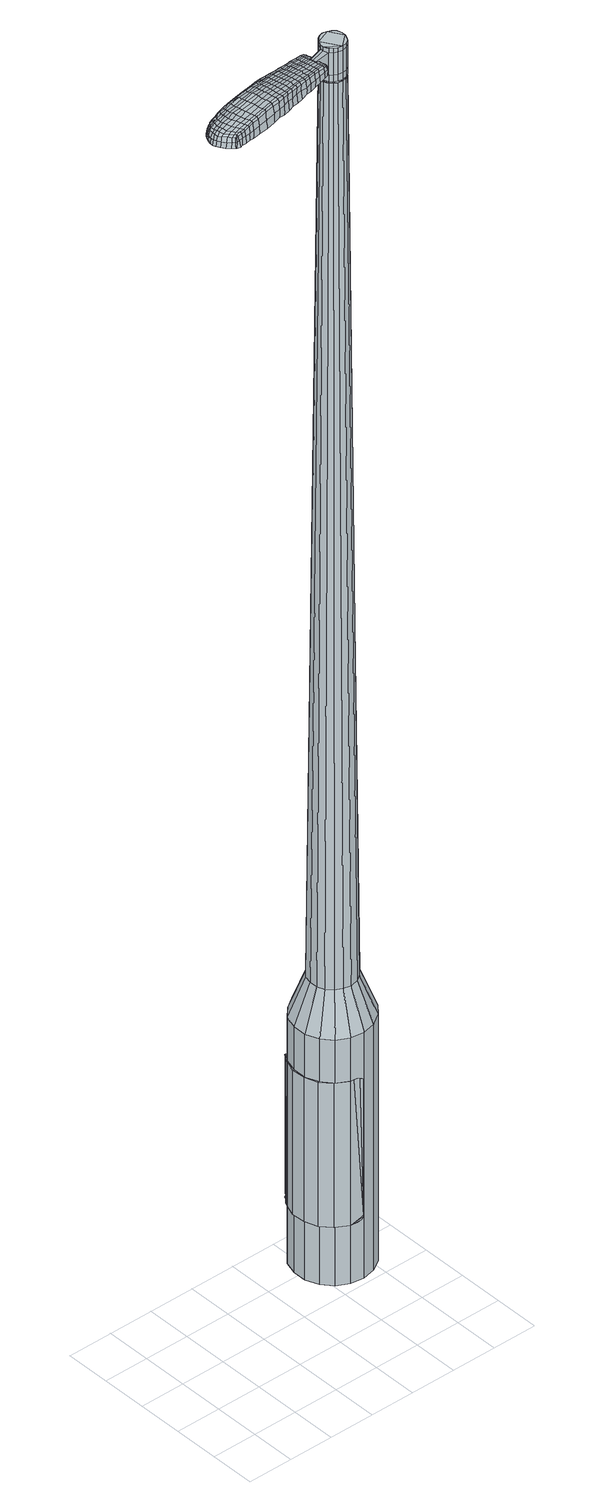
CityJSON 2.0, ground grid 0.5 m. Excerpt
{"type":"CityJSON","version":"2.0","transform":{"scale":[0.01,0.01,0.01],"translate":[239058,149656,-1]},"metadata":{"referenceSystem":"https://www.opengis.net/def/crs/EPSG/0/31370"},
"CityObjects":{
"object1":{"type":"GenericCityObject","attributes":{"cluster":979,"mean_distance_to_centroid":0.27,"new_centroid_x":239060.3,"new_centroid_y":149657.51,"mean_distance_to_camera":20.29,"H1":17.72,"H2":17.55,"Z_final":110.4,"cluster2":90,"proj_x":239059.41,"proj_y":149653.2,"id_line":91483,"bearing_l":101.61,"distance":4.4,"orientation":"left","G_obj":191.61},"geometry":[{"type":"MultiSurface","lod":"2","boundaries":[[[0,1,2,3]],[[1,4,5,2]],[[4,6,7,5]],[[6,8,9,7]],[[8,10,11,9]],[[10,12,13,11]],[[12,14,15,13]],[[14,16,17,15]],[[16,18,19,17]],[[18,20,21,19]],[[20,22,23,21]],[[22,24,25,23]],[[24,26,27,25]],[[26,28,29,27]],[[28,30,31,29]],[[30,32,33,31]],[[32,34,35,33]],[[34,0,3,35]],[[36,37,38,39]],[[38,40,41,42]],[[41,43,42]],[[42,44,45,46]],[[45,47,46]],[[46,48,49,50]],[[49,51,50]],[[42,46,50,38]],[[50,52,39,38]],[[53,36,39]],[[2,5,7,35]],[[7,9,11,15]],[[11,13,15]],[[15,17,19,23]],[[19,21,23]],[[23,25,27,31]],[[27,29,31]],[[15,23,31,7]],[[31,33,35,7]],[[3,2,35]],[[1,0,54,55]],[[0,34,56,54]],[[34,32,57,56]],[[32,30,58,57]],[[30,28,59,58]],[[28,26,60,59]],[[26,24,61,60]],[[24,22,62,61]],[[22,20,63,62]],[[20,18,64,63]],[[18,16,65,64]],[[16,14,66,65]],[[14,12,67,66]],[[12,10,68,67]],[[10,8,69,68]],[[8,6,70,69]],[[6,4,71,70]],[[4,1,55,71]],[[55,54,72,73]],[[54,56,74,72]],[[56,57,75,74]],[[57,58,76,75]],[[58,59,77,76]],[[59,60,78,77]],[[60,61,79,78]],[[61,62,80,79]],[[62,63,81,80]],[[63,64,82,81]],[[64,65,83,82]],[[65,66,84,83]],[[66,67,85,84]],[[67,68,86,85]],[[68,69,87,86]],[[69,70,88,87]],[[70,71,89,88]],[[71,55,73,89]],[[90,91,92,93]],[[94,95,91,90]],[[96,97,95,94]],[[98,99,97,96]],[[100,101,99,98]],[[102,103,101,100]],[[104,105,103,102]],[[80,106,105,104]],[[107,108,106,80]],[[109,110,108,107]],[[111,112,110,109]],[[84,113,112,111]],[[85,114,113,84]],[[115,116,114,85]],[[117,118,116,115]],[[119,120,118,117]],[[89,121,120,119]],[[93,92,121,89]],[[122,123,124,125]],[[126,122,125,127]],[[128,126,127,129]],[[130,128,129,131]],[[132,130,131,133]],[[134,132,133,135]],[[136,134,135,137]],[[138,136,137,139]],[[140,138,139,141]],[[142,140,141,143]],[[144,142,143,145]],[[146,144,145,147]],[[148,146,147,149]],[[150,148,149,151]],[[152,150,151,153]],[[154,152,153,155]],[[73,72,90,93]],[[72,74,94,90]],[[74,75,96,94]],[[75,76,98,96]],[[76,77,100,98]],[[77,78,102,100]],[[78,79,104,102]],[[79,80,104]],[[81,107,80]],[[81,82,109,107]],[[82,83,111,109]],[[83,84,111]],[[86,115,85]],[[86,87,117,115]],[[87,88,119,117]],[[88,89,119]],[[73,93,89]],[[156,157,92,91]],[[157,121,92]],[[158,120,121]],[[158,159,118,120]],[[159,160,116,118]],[[160,114,116]],[[161,112,113]],[[161,162,110,112]],[[162,163,108,110]],[[163,106,108]],[[164,105,106]],[[164,165,103,105]],[[165,166,101,103]],[[166,167,99,101]],[[167,168,97,99]],[[168,169,95,97]],[[169,156,91,95]],[[39,52,154,170]],[[157,156,171,155]],[[53,39,170,123]],[[156,169,124,171]],[[36,53,123,122]],[[169,168,125,124]],[[37,36,122,126]],[[168,167,127,125]],[[38,37,126,128]],[[167,166,129,127]],[[40,38,128,130]],[[166,165,131,129]],[[41,40,130,132]],[[165,164,133,131]],[[43,41,132,134]],[[164,106,135,133]],[[42,43,134,136]],[[106,163,137,135]],[[44,42,136,138]],[[163,162,139,137]],[[45,44,138,140]],[[162,161,141,139]],[[47,45,140,142]],[[161,113,143,141]],[[46,47,142,144]],[[113,114,145,143]],[[48,46,144,146]],[[114,160,147,145]],[[49,48,146,148]],[[160,159,149,147]],[[51,49,148,150]],[[159,158,151,149]],[[50,51,150,152]],[[158,121,153,151]],[[52,50,152,154]],[[121,157,155,153]],[[154,155,172,173]],[[155,171,174,172]],[[171,124,175,174]],[[124,123,176,175]],[[123,170,177,176]],[[170,154,173,177]],[[178,179,180,181]],[[182,178,181,183]],[[178,182,184,185]],[[179,178,185,186]],[[187,188,189,190]],[[191,187,190,192]],[[187,191,193,194]],[[188,187,194,195]],[[196,197,198,199]],[[200,196,199,201]],[[196,200,202,203]],[[197,196,203,204]],[[205,206,207,208]],[[209,205,208,210]],[[205,209,211,212]],[[206,205,212,213]],[[214,215,216,217]],[[218,214,217,219]],[[214,218,220,221]],[[215,214,221,222]],[[223,224,225,226]],[[227,223,226,228]],[[223,227,229,230]],[[224,223,230,231]],[[232,233,234,235]],[[224,232,235,225]],[[232,224,231,236]],[[233,232,236,237]],[[238,239,240,241]],[[233,238,241,234]],[[238,233,237,242]],[[239,238,242,243]],[[244,182,183,245]],[[239,244,245,240]],[[244,239,243,246]],[[182,244,246,184]],[[247,248,249,250]],[[251,247,250,252]],[[247,251,253,254]],[[248,247,254,255]],[[256,257,258,259]],[[248,256,259,249]],[[256,248,255,260]],[[257,256,260,261]],[[262,263,264,265]],[[257,262,265,258]],[[262,257,261,266]],[[263,262,266,267]],[[268,269,270,271]],[[263,268,271,264]],[[268,263,267,272]],[[269,268,272,273]],[[274,179,186,275]],[[269,274,275,270]],[[274,269,273,276]],[[179,274,276,180]],[[277,278,279,280]],[[281,277,280,282]],[[277,281,283,284]],[[278,277,284,285]],[[286,287,288,289]],[[278,286,289,279]],[[286,278,285,290]],[[287,286,290,291]],[[292,293,294,295]],[[287,292,295,288]],[[292,287,291,296]],[[293,292,296,297]],[[298,191,192,299]],[[293,298,299,294]],[[298,293,297,300]],[[191,298,300,193]],[[301,302,303,304]],[[305,301,304,306]],[[301,305,307,308]],[[302,301,308,309]],[[310,311,312,313]],[[302,310,313,303]],[[310,302,309,314]],[[311,310,314,315]],[[316,317,318,319]],[[311,316,319,312]],[[316,311,315,320]],[[317,316,320,321]],[[322,323,324,325]],[[317,322,325,318]],[[322,317,321,326]],[[323,322,326,327]],[[328,188,195,329]],[[323,328,329,324]],[[328,323,327,330]],[[188,328,330,189]],[[331,217,216,332]],[[333,331,332,334]],[[331,333,335,336]],[[217,331,336,219]],[[337,333,334,338]],[[339,337,338,340]],[[337,339,341,342]],[[333,337,342,335]],[[343,339,340,344]],[[345,343,344,346]],[[343,345,347,348]],[[339,343,348,341]],[[349,345,346,350]],[[351,349,350,352]],[[349,351,353,354]],[[345,349,354,347]],[[355,351,352,356]],[[206,355,356,207]],[[355,206,213,357]],[[351,355,357,353]],[[358,359,204,203]],[[360,358,203,202]],[[358,360,361,362]],[[359,358,362,363]],[[364,365,363,362]],[[366,364,362,361]],[[364,366,367,368]],[[365,364,368,369]],[[370,371,369,368]],[[372,370,368,367]],[[370,372,373,374]],[[371,370,374,375]],[[376,377,375,374]],[[378,376,374,373]],[[376,378,211,209]],[[377,376,209,210]],[[379,380,381,382]],[[281,379,382,283]],[[379,281,282,383]],[[380,379,383,384]],[[385,200,201,386]],[[380,385,386,381]],[[385,380,384,387]],[[200,385,387,202]],[[388,389,390,391]],[[227,388,391,229]],[[388,227,228,392]],[[389,388,392,393]],[[394,395,396,397]],[[389,394,397,390]],[[394,389,393,398]],[[395,394,398,399]],[[400,197,204,401]],[[395,400,401,396]],[[400,395,399,402]],[[197,400,402,198]],[[403,404,405,406]],[[185,403,406,186]],[[403,185,184,407]],[[404,403,407,408]],[[409,410,411,412]],[[404,409,412,405]],[[409,404,408,413]],[[410,409,413,414]],[[415,208,207,416]],[[410,415,416,411]],[[415,410,414,417]],[[208,415,417,210]],[[418,419,420,421]],[[190,418,421,192]],[[418,190,189,422]],[[419,418,422,423]],[[424,212,211,425]],[[419,424,425,420]],[[424,419,423,426]],[[212,424,426,213]],[[427,428,429,430]],[[305,427,430,307]],[[427,305,306,431]],[[428,427,431,432]],[[433,218,219,434]],[[428,433,434,429]],[[433,428,432,435]],[[218,433,435,220]],[[436,437,438,439]],[[251,436,439,253]],[[436,251,252,440]],[[437,436,440,441]],[[442,443,444,445]],[[437,442,445,438]],[[442,437,441,446]],[[443,442,446,447]],[[448,215,222,449]],[[443,448,449,444]],[[448,443,447,450]],[[215,448,450,216]],[[451,452,441,440]],[[250,451,440,252]],[[451,250,249,453]],[[452,451,453,454]],[[455,456,447,446]],[[452,455,446,441]],[[455,452,454,457]],[[456,455,457,458]],[[459,332,216,450]],[[456,459,450,447]],[[459,456,458,460]],[[332,459,460,334]],[[461,462,463,464]],[[308,461,464,309]],[[461,308,307,430]],[[462,461,430,429]],[[465,336,335,466]],[[462,465,466,463]],[[465,462,429,434]],[[336,465,434,219]],[[467,468,454,453]],[[259,467,453,249]],[[467,259,258,469]],[[468,467,469,470]],[[471,472,458,457]],[[468,471,457,454]],[[471,468,470,473]],[[472,471,473,474]],[[475,338,334,460]],[[472,475,460,458]],[[475,472,474,476]],[[338,475,476,340]],[[477,478,479,480]],[[314,477,480,315]],[[477,314,309,464]],[[478,477,464,463]],[[481,342,341,482]],[[478,481,482,479]],[[481,478,463,466]],[[342,481,466,335]],[[483,484,470,469]],[[265,483,469,258]],[[483,265,264,485]],[[484,483,485,486]],[[487,488,474,473]],[[484,487,473,470]],[[487,484,486,489]],[[488,487,489,490]],[[491,344,340,476]],[[488,491,476,474]],[[491,488,490,492]],[[344,491,492,346]],[[493,494,495,496]],[[320,493,496,321]],[[493,320,315,480]],[[494,493,480,479]],[[497,348,347,498]],[[494,497,498,495]],[[497,494,479,482]],[[348,497,482,341]],[[499,500,486,485]],[[271,499,485,264]],[[499,271,270,501]],[[500,499,501,502]],[[503,504,490,489]],[[500,503,489,486]],[[503,500,502,505]],[[504,503,505,506]],[[507,350,346,492]],[[504,507,492,490]],[[507,504,506,508]],[[350,507,508,352]],[[509,510,511,512]],[[326,509,512,327]],[[509,326,321,496]],[[510,509,496,495]],[[513,354,353,514]],[[510,513,514,511]],[[513,510,495,498]],[[354,513,498,347]],[[515,516,502,501]],[[275,515,501,270]],[[515,275,186,406]],[[516,515,406,405]],[[517,518,506,505]],[[516,517,505,502]],[[517,516,405,412]],[[518,517,412,411]],[[519,356,352,508]],[[518,519,508,506]],[[519,518,411,416]],[[356,519,416,207]],[[520,521,423,422]],[[330,520,422,189]],[[520,330,327,512]],[[521,520,512,511]],[[522,357,213,426]],[[521,522,426,423]],[[522,521,511,514]],[[357,522,514,353]],[[523,524,384,383]],[[280,523,383,282]],[[523,280,279,525]],[[524,523,525,526]],[[527,360,202,387]],[[524,527,387,384]],[[527,524,526,528]],[[360,527,528,361]],[[529,530,531,532]],[[230,529,532,231]],[[529,230,229,391]],[[530,529,391,390]],[[533,534,535,536]],[[530,533,536,531]],[[533,530,390,397]],[[534,533,397,396]],[[537,359,363,538]],[[534,537,538,535]],[[537,534,396,401]],[[359,537,401,204]],[[539,540,526,525]],[[289,539,525,279]],[[539,289,288,541]],[[540,539,541,542]],[[543,366,361,528]],[[540,543,528,526]],[[543,540,542,544]],[[366,543,544,367]],[[545,546,547,548]],[[236,545,548,237]],[[545,236,231,532]],[[546,545,532,531]],[[549,550,551,552]],[[546,549,552,547]],[[549,546,531,536]],[[550,549,536,535]],[[553,365,369,554]],[[550,553,554,551]],[[553,550,535,538]],[[365,553,538,363]],[[555,556,542,541]],[[295,555,541,288]],[[555,295,294,557]],[[556,555,557,558]],[[559,372,367,544]],[[556,559,544,542]],[[559,556,558,560]],[[372,559,560,373]],[[561,562,563,564]],[[242,561,564,243]],[[561,242,237,548]],[[562,561,548,547]],[[565,566,567,568]],[[562,565,568,563]],[[565,562,547,552]],[[566,565,552,551]],[[569,371,375,570]],[[566,569,570,567]],[[569,566,551,554]],[[371,569,554,369]],[[571,572,558,557]],[[299,571,557,294]],[[571,299,192,421]],[[572,571,421,420]],[[573,378,373,560]],[[572,573,560,558]],[[573,572,420,425]],[[378,573,425,211]],[[574,575,408,407]],[[246,574,407,184]],[[574,246,243,564]],[[575,574,564,563]],[[576,577,414,413]],[[575,576,413,408]],[[576,575,563,568]],[[577,576,568,567]],[[578,377,210,417]],[[577,578,417,414]],[[578,577,567,570]],[[377,578,570,375]],[[579,580,581,582]],[[582,581,583,584]],[[585,583,581,586]],[[586,581,580,587]],[[588,589,590,591]],[[591,590,592,593]],[[594,592,590,595]],[[595,590,589,596]],[[597,598,599,600]],[[600,599,601,602]],[[603,601,599,604]],[[604,599,598,605]],[[606,607,608,609]],[[609,608,610,611]],[[612,610,608,613]],[[613,608,607,614]],[[615,616,617,618]],[[618,617,619,620]],[[621,619,617,622]],[[622,617,616,623]],[[624,625,626,627]],[[627,626,628,629]],[[630,628,626,631]],[[631,626,625,632]],[[633,634,635,636]],[[636,635,625,624]],[[632,625,635,637]],[[637,635,634,638]],[[639,640,641,642]],[[642,641,634,633]],[[638,634,641,643]],[[643,641,640,644]],[[584,583,645,646]],[[646,645,640,639]],[[644,640,645,647]],[[647,645,583,585]],[[648,649,650,651]],[[651,650,652,653]],[[654,652,650,655]],[[655,650,649,656]],[[657,658,659,660]],[[660,659,649,648]],[[656,649,659,661]],[[661,659,658,662]],[[663,664,665,666]],[[666,665,658,657]],[[662,658,665,667]],[[667,665,664,668]],[[669,670,671,672]],[[672,671,664,663]],[[668,664,671,673]],[[673,671,670,674]],[[587,580,675,676]],[[676,675,670,669]],[[674,670,675,677]],[[677,675,580,579]],[[678,679,680,681]],[[681,680,682,683]],[[684,682,680,685]],[[685,680,679,686]],[[687,688,689,690]],[[690,689,679,678]],[[686,679,689,691]],[[691,689,688,692]],[[693,694,695,696]],[[696,695,688,687]],[[692,688,695,697]],[[697,695,694,698]],[[593,592,699,700]],[[700,699,694,693]],[[698,694,699,701]],[[701,699,592,594]],[[702,703,704,705]],[[705,704,706,707]],[[708,706,704,709]],[[709,704,703,710]],[[711,712,713,714]],[[714,713,703,702]],[[710,703,713,715]],[[715,713,712,716]],[[717,718,719,720]],[[720,719,712,711]],[[716,712,719,721]],[[721,719,718,722]],[[723,724,725,726]],[[726,725,718,717]],[[722,718,725,727]],[[727,725,724,728]],[[596,589,729,730]],[[730,729,724,723]],[[728,724,729,731]],[[731,729,589,588]],[[615,618,732,733]],[[733,732,734,735]],[[736,734,732,737]],[[737,732,618,620]],[[735,734,738,739]],[[739,738,740,741]],[[742,740,738,743]],[[743,738,734,736]],[[741,740,744,745]],[[745,744,746,747]],[[748,746,744,749]],[[749,744,740,742]],[[747,746,750,751]],[[751,750,752,753]],[[754,752,750,755]],[[755,750,746,748]],[[753,752,756,757]],[[757,756,607,606]],[[614,607,756,758]],[[758,756,752,754]],[[605,759,760,604]],[[604,760,761,603]],[[762,761,760,763]],[[763,760,759,764]],[[764,765,766,763]],[[763,766,767,762]],[[768,767,766,769]],[[769,766,765,770]],[[770,771,772,769]],[[769,772,773,768]],[[774,773,772,775]],[[775,772,771,776]],[[776,777,778,775]],[[775,778,779,774]],[[612,779,778,610]],[[610,778,777,611]],[[780,781,782,783]],[[783,782,682,684]],[[683,682,782,784]],[[784,782,781,785]],[[602,601,786,787]],[[787,786,781,780]],[[785,781,786,788]],[[788,786,601,603]],[[789,790,791,792]],[[792,791,628,630]],[[629,628,791,793]],[[793,791,790,794]],[[795,796,797,798]],[[798,797,790,789]],[[794,790,797,799]],[[799,797,796,800]],[[605,598,801,802]],[[802,801,796,795]],[[800,796,801,803]],[[803,801,598,597]],[[804,805,806,807]],[[807,806,586,587]],[[585,586,806,808]],[[808,806,805,809]],[[810,811,812,813]],[[813,812,805,804]],[[809,805,812,814]],[[814,812,811,815]],[[606,609,816,817]],[[817,816,811,810]],[[815,811,816,818]],[[818,816,609,611]],[[819,820,821,822]],[[822,821,591,593]],[[588,591,821,823]],[[823,821,820,824]],[[612,613,825,826]],[[826,825,820,819]],[[824,820,825,827]],[[827,825,613,614]],[[828,829,830,831]],[[831,830,706,708]],[[707,706,830,832]],[[832,830,829,833]],[[620,619,834,835]],[[835,834,829,828]],[[833,829,834,836]],[[836,834,619,621]],[[837,838,839]],[[839,838,652,654]],[[653,652,838,840]],[[840,838,841]],[[842,843,844,845]],[[845,844,838,837]],[[841,838,844,846]],[[846,844,843,847]],[[623,616,848,849]],[[849,848,843,842]],[[847,843,848,850]],[[850,848,616,615]],[[841,851,852,840]],[[840,852,651,653]],[[648,651,852,853]],[[853,852,851,854]],[[847,855,856,846]],[[846,856,851,841]],[[854,851,856,857]],[[857,856,855,858]],[[615,733,859,850]],[[850,859,855,847]],[[858,855,859,860]],[[860,859,733,735]],[[861,862,863,864]],[[864,863,709,710]],[[708,709,863,831]],[[831,863,862,828]],[[736,737,865,866]],[[866,865,862,861]],[[828,862,865,835]],[[835,865,737,620]],[[854,867,853]],[[853,867,660,648]],[[657,660,867,868]],[[868,867,869]],[[858,870,871,857]],[[857,871,867,854]],[[869,867,871,872]],[[872,871,870,873]],[[735,739,874,860]],[[860,874,870,858]],[[873,870,874,875]],[[875,874,739,741]],[[876,877,878,879]],[[879,878,715,716]],[[710,715,878,864]],[[864,878,877,861]],[[742,743,880,881]],[[881,880,877,876]],[[861,877,880,866]],[[866,880,743,736]],[[869,882,883,868]],[[868,883,666,657]],[[663,666,883,884]],[[884,883,882,885]],[[873,886,887,872]],[[872,887,882,869]],[[885,882,887,888]],[[888,887,886,889]],[[741,745,890,875]],[[875,890,886,873]],[[889,886,890,891]],[[891,890,745,747]],[[892,893,894,895]],[[895,894,721,722]],[[716,721,894,879]],[[879,894,893,876]],[[748,749,896,897]],[[897,896,893,892]],[[876,893,896,881]],[[881,896,749,742]],[[885,898,899,884]],[[884,899,672,663]],[[669,672,899,900]],[[900,899,898,901]],[[889,902,903,888]],[[888,903,898,885]],[[901,898,903,904]],[[904,903,902,905]],[[747,751,906,891]],[[891,906,902,889]],[[905,902,906,907]],[[907,906,751,753]],[[908,909,910,911]],[[911,910,727,728]],[[722,727,910,895]],[[895,910,909,892]],[[754,755,912,913]],[[913,912,909,908]],[[892,909,912,897]],[[897,912,755,748]],[[901,914,915,900]],[[900,915,676,669]],[[587,676,915,807]],[[807,915,914,804]],[[905,916,917,904]],[[904,917,914,901]],[[804,914,917,813]],[[813,917,916,810]],[[753,757,918,907]],[[907,918,916,905]],[[810,916,918,817]],[[817,918,757,606]],[[824,919,920,823]],[[823,920,731,588]],[[728,731,920,911]],[[911,920,919,908]],[[614,758,921,827]],[[827,921,919,824]],[[908,919,921,913]],[[913,921,758,754]],[[785,922,923,784]],[[784,923,681,683]],[[678,681,923,924]],[[924,923,922,925]],[[603,761,926,788]],[[788,926,922,785]],[[925,922,926,927]],[[927,926,761,762]],[[928,929,930,931]],[[931,930,631,632]],[[630,631,930,792]],[[792,930,929,789]],[[932,933,934,935]],[[935,934,929,928]],[[789,929,934,798]],[[798,934,933,795]],[[764,759,936,937]],[[937,936,933,932]],[[795,933,936,802]],[[802,936,759,605]],[[925,938,939,924]],[[924,939,690,678]],[[687,690,939,940]],[[940,939,938,941]],[[762,767,942,927]],[[927,942,938,925]],[[941,938,942,943]],[[943,942,767,768]],[[944,945,946,947]],[[947,946,637,638]],[[632,637,946,931]],[[931,946,945,928]],[[948,949,950,951]],[[951,950,945,944]],[[928,945,950,935]],[[935,950,949,932]],[[770,765,952,953]],[[953,952,949,948]],[[932,949,952,937]],[[937,952,765,764]],[[941,954,955,940]],[[940,955,696,687]],[[693,696,955,956]],[[956,955,954,957]],[[768,773,958,943]],[[943,958,954,941]],[[957,954,958,959]],[[959,958,773,774]],[[960,961,962,963]],[[963,962,643,644]],[[638,643,962,947]],[[947,962,961,944]],[[964,965,966,967]],[[967,966,961,960]],[[944,961,966,951]],[[951,966,965,948]],[[776,771,968,969]],[[969,968,965,964]],[[948,965,968,953]],[[953,968,771,770]],[[957,970,971,956]],[[956,971,700,693]],[[593,700,971,822]],[[822,971,970,819]],[[774,779,972,959]],[[959,972,970,957]],[[819,970,972,826]],[[826,972,779,612]],[[809,973,974,808]],[[808,974,647,585]],[[644,647,974,963]],[[963,974,973,960]],[[815,975,976,814]],[[814,976,973,809]],[[960,973,976,967]],[[967,976,975,964]],[[611,777,977,818]],[[818,977,975,815]],[[964,975,977,969]],[[969,977,777,776]],[[579,582,181,180]],[[582,584,183,181]],[[594,595,194,193]],[[595,596,195,194]],[[597,600,199,198]],[[600,602,201,199]],[[621,622,221,220]],[[622,623,222,221]],[[624,627,226,225]],[[627,629,228,226]],[[633,636,235,234]],[[636,624,225,235]],[[639,642,241,240]],[[642,633,234,241]],[[584,646,245,183]],[[646,639,240,245]],[[654,655,254,253]],[[655,656,255,254]],[[656,661,260,255]],[[661,662,261,260]],[[662,667,266,261]],[[667,668,267,266]],[[668,673,272,267]],[[673,674,273,272]],[[674,677,276,273]],[[677,579,180,276]],[[684,685,284,283]],[[685,686,285,284]],[[686,691,290,285]],[[691,692,291,290]],[[692,697,296,291]],[[697,698,297,296]],[[698,701,300,297]],[[701,594,193,300]],[[702,705,304,303]],[[705,707,306,304]],[[711,714,313,312]],[[714,702,303,313]],[[717,720,319,318]],[[720,711,312,319]],[[723,726,325,324]],[[726,717,318,325]],[[596,730,329,195]],[[730,723,324,329]],[[780,783,382,381]],[[783,684,283,382]],[[602,787,386,201]],[[787,780,381,386]],[[629,793,392,228]],[[793,794,393,392]],[[794,799,398,393]],[[799,800,399,398]],[[800,803,402,399]],[[803,597,198,402]],[[707,832,431,306]],[[832,833,432,431]],[[833,836,435,432]],[[836,621,220,435]],[[837,839,439,438]],[[839,654,253,439]],[[842,845,445,444]],[[845,837,438,445]],[[623,849,449,222]],[[849,842,444,449]],[[978,979,980,981]],[[982,983,981,980]],[[984,985,986,987]],[[988,989,990,991]],[[979,992,993,980]],[[994,982,980,993]],[[995,984,987,996]],[[997,998,989,988]],[[992,999,1000,993]],[[1000,1001,994,993]],[[1002,995,996,1003]],[[1004,998,997,1005]],[[999,1006,1007,1000]],[[1007,1008,1001,1000]],[[1009,1002,1003,1010]],[[1011,1004,1005,1012]],[[1013,1014,1015,1016]],[[1017,1018,1014,1013]],[[1017,1019,1020,1018]],[[1019,1021,1022,1020]],[[1023,1024,1025,1026]],[[1027,1028,1024,1023]],[[1029,1030,1028,1027]],[[1031,1032,1030,1029]],[[1026,1015,1014,1023]],[[1023,1014,1018,1027]],[[1018,1020,1029,1027]],[[1020,1022,1031,1029]],[[987,986,983,982]],[[996,987,982,994]],[[1001,1003,996,994]],[[1008,1010,1003,1001]],[[988,991,985,984]],[[997,988,984,995]],[[1005,997,995,1002]],[[1012,1005,1002,1009]],[[989,1013,1016,990]],[[998,1017,1013,989]],[[1019,1017,998,1004]],[[1021,1019,1004,1011]],[[1033,1034,1035,1036]],[[1035,1037,1038,1039]],[[1035,1039,1040,1041]],[[1035,1041,1036]],[[1042,1033,1036,1043]],[[1044,1043,1036,1045]],[[1046,1045,1036]],[[1047,1035,1034,1048]],[[1049,1047,1048,1050]],[[1051,1049,1050,1052]],[[1053,1051,1052,1054]],[[1055,1053,1054,1056]],[[1056,1057,1058,1059]],[[1056,1059,1060,1061]],[[1056,1061,1062,1063]],[[1062,1064,1065,1066]],[[1062,1066,1067,1068]],[[1062,1068,1063]],[[1056,1063,1055]],[[1069,1070,1034,1033]],[[1071,1072,1037,1035]],[[1073,1074,1046,1036]],[[1070,1075,1048,1034]],[[1076,1071,1035,1047]],[[1075,1077,1050,1048]],[[1078,1076,1047,1049]],[[1077,1079,1052,1050]],[[1080,1078,1049,1051]],[[1079,1081,1054,1052]],[[1082,1080,1051,1053]],[[1081,1083,1056,1054]],[[1084,1082,1053,1055]],[[1083,1085,1057,1056]],[[1086,1087,1064,1062]],[[1088,1084,1055,1063]],[[1058,1057,1085,1089]],[[1059,1058,1089,1090]],[[1060,1059,1090,1091]],[[1061,1060,1091,1092]],[[1062,1061,1092,1086]],[[1093,1069,1033,1042]],[[1094,1093,1042,1043]],[[1095,1094,1043,1044]],[[1096,1095,1044,1045]],[[1074,1096,1045,1046]],[[1038,1037,1072,1097]],[[1065,1064,1087,1098]],[[1039,1038,1097,1099]],[[1040,1039,1099,1100]],[[1041,1040,1100,1101]],[[1036,1041,1101,1073]],[[1066,1065,1098,1102]],[[1067,1066,1102,1103]],[[1068,1067,1103,1104]],[[1063,1068,1104,1088]]]}]}
},
"vertices":[
[187,141,384],[187,156,384],[187,156,96],[187,141,96],[191,170,384],[191,170,96],[201,181,384],[201,181,96],[213,189,384],[213,189,96],[227,192,384],[227,192,96],[242,190,384],[242,190,96],[255,183,384],[255,183,96],[265,172,384],[265,172,96],[270,158,384],[270,158,96],[271,143,384],[271,143,96],[266,129,384],[266,129,96],[257,118,384],[257,118,96],[244,110,384],[244,110,96],[230,107,384],[230,107,96],[215,109,384],[215,109,96],[202,116,384],[202,116,96],[193,127,384],[193,127,96],[220,139,1524],[224,137,1524],[229,136,1524],[215,147,1524],[234,137,1524],[238,139,1524],[242,147,1524],[240,143,1524],[242,152,1524],[240,157,1524],[233,162,1524],[237,160,1524],[228,163,1524],[224,162,1524],[217,156,1524],[220,160,1524],[215,151,1524],[217,142,1524],[204,144,429],[204,153,429],[207,136,429],[213,130,429],[221,126,429],[229,124,429],[238,126,429],[245,131,429],[251,137,429],[254,146,429],[253,155,429],[250,163,429],[244,169,429],[237,173,429],[228,175,429],[219,173,429],[212,168,429],[206,161,429],[215,147,1483],[215,151,1483],[217,142,1483],[220,139,1483],[224,137,1483],[229,136,1483],[234,137,1483],[238,139,1483],[240,143,1483],[242,147,1483],[242,152,1483],[240,157,1483],[237,160,1483],[233,162,1483],[228,163,1483],[224,162,1483],[220,160,1483],[217,156,1483],[216,147,1483],[216,147,1485],[216,151,1485],[216,151,1483],[218,143,1483],[218,143,1485],[221,139,1483],[221,139,1485],[225,137,1483],[225,137,1485],[229,137,1483],[229,137,1485],[233,137,1483],[233,137,1485],[237,140,1483],[237,140,1485],[240,143,1485],[241,148,1483],[241,148,1485],[241,152,1483],[241,152,1485],[240,156,1483],[240,156,1485],[237,160,1485],[233,162,1485],[228,162,1483],[228,162,1485],[224,161,1483],[224,161,1485],[220,159,1483],[220,159,1485],[217,156,1485],[220,139,1519],[217,142,1519],[217,142,1493],[220,139,1493],[224,137,1519],[224,137,1493],[229,136,1519],[229,136,1493],[234,137,1519],[234,137,1493],[238,139,1519],[238,139,1493],[240,143,1519],[240,143,1493],[242,147,1519],[242,147,1493],[242,152,1519],[242,152,1493],[240,157,1519],[240,157,1493],[237,160,1519],[237,160,1493],[233,162,1519],[233,162,1493],[228,163,1519],[228,163,1493],[224,162,1519],[224,162,1493],[220,160,1519],[220,160,1493],[217,156,1519],[217,156,1493],[215,151,1519],[215,151,1493],[215,147,1485],[215,151,1485],[220,160,1485],[224,162,1485],[228,163,1485],[240,157,1485],[242,152,1485],[242,147,1485],[238,139,1485],[234,137,1485],[229,136,1485],[224,137,1485],[220,139,1485],[217,142,1485],[215,147,1519],[215,147,1493],[197,146,1513],[197,146,1518],[197,143,1513],[198,140,1513],[198,140,1518],[197,143,1518],[121,147,1519],[128,148,1518],[126,150,1509],[119,148,1510],[112,146,1519],[111,147,1510],[113,144,1526],[122,146,1525],[129,147,1525],[128,109,1519],[135,111,1518],[136,113,1525],[129,111,1525],[120,107,1519],[120,109,1526],[119,106,1510],[127,108,1510],[134,109,1509],[53,112,1519],[52,115,1519],[51,115,1513],[52,112,1513],[55,108,1519],[54,108,1513],[56,109,1524],[54,112,1524],[54,116,1524],[125,127,1530],[133,128,1529],[132,132,1529],[125,130,1530],[116,125,1531],[116,128,1531],[117,121,1530],[126,123,1530],[133,125,1529],[204,143,1512],[204,146,1512],[203,146,1517],[203,143,1517],[205,140,1512],[204,140,1517],[204,140,1506],[204,143,1506],[203,146,1506],[63,134,1519],[66,135,1519],[65,136,1512],[62,135,1512],[61,133,1518],[60,134,1512],[62,132,1522],[63,133,1523],[67,134,1524],[71,137,1519],[76,138,1519],[75,139,1512],[69,138,1512],[71,135,1524],[77,137,1525],[82,140,1519],[89,141,1519],[88,143,1511],[80,141,1511],[83,138,1526],[91,140,1526],[101,144,1519],[99,145,1510],[102,142,1526],[194,158,1513],[186,157,1513],[187,156,1518],[195,157,1517],[199,158,1512],[199,158,1516],[198,159,1506],[193,159,1507],[185,158,1507],[179,156,1514],[171,155,1515],[172,154,1520],[180,155,1519],[178,157,1507],[170,156,1507],[164,154,1515],[157,153,1516],[158,151,1522],[165,153,1521],[163,155,1508],[155,154,1508],[149,152,1517],[142,151,1517],[143,149,1524],[150,150,1523],[148,153,1508],[140,152,1509],[135,149,1518],[136,148,1524],[133,151,1509],[69,99,1519],[73,99,1519],[73,100,1524],[69,100,1523],[67,99,1518],[67,100,1522],[66,98,1512],[69,97,1512],[72,98,1512],[78,100,1519],[83,100,1519],[84,102,1525],[78,101,1524],[77,98,1512],[82,99,1512],[89,101,1519],[97,103,1519],[97,104,1526],[90,103,1526],[88,100,1511],[96,101,1511],[108,105,1519],[109,107,1526],[107,103,1510],[200,128,1513],[192,126,1513],[192,125,1507],[199,127,1507],[205,130,1512],[204,129,1506],[204,131,1516],[200,129,1517],[193,128,1518],[185,124,1514],[178,122,1515],[177,121,1507],[184,123,1507],[186,126,1519],[178,124,1520],[171,120,1515],[163,119,1516],[163,117,1508],[170,119,1508],[171,122,1521],[164,120,1522],[156,117,1517],[149,115,1517],[148,113,1509],[155,115,1508],[157,118,1523],[150,116,1524],[142,113,1518],[141,111,1509],[143,115,1524],[198,142,1519],[197,145,1519],[191,141,1520],[190,143,1520],[191,138,1520],[198,139,1519],[183,139,1522],[183,142,1522],[176,137,1523],[175,140,1523],[177,134,1523],[184,136,1521],[169,136,1524],[168,139,1524],[161,134,1525],[161,137,1525],[162,131,1525],[169,133,1524],[154,133,1526],[154,136,1526],[147,131,1527],[146,134,1527],[148,128,1527],[155,130,1526],[140,130,1528],[139,133,1528],[140,126,1528],[57,113,1527],[57,116,1527],[59,109,1526],[63,110,1527],[62,114,1528],[61,117,1528],[68,115,1529],[67,119,1529],[70,111,1528],[77,112,1530],[75,116,1530],[74,120,1530],[82,118,1531],[82,122,1531],[84,114,1530],[92,116,1531],[91,120,1531],[91,123,1531],[104,122,1531],[103,126,1531],[105,118,1531],[65,99,1518],[62,101,1519],[61,100,1513],[64,98,1513],[66,100,1523],[63,102,1523],[58,104,1519],[57,104,1513],[60,105,1524],[59,132,1518],[57,129,1518],[58,129,1523],[60,131,1523],[58,132,1513],[56,130,1513],[55,126,1519],[53,123,1519],[55,123,1524],[56,126,1523],[54,127,1513],[52,123,1513],[52,119,1519],[54,119,1524],[51,119,1513],[122,144,1528],[123,143,1528],[130,144,1528],[130,146,1527],[114,143,1528],[114,141,1529],[123,140,1529],[124,137,1530],[131,138,1529],[130,141,1528],[114,138,1529],[115,135,1530],[124,133,1530],[131,135,1529],[115,132,1531],[129,113,1528],[128,115,1529],[120,113,1529],[120,111,1528],[136,114,1527],[135,117,1528],[127,119,1529],[118,117,1530],[134,121,1528],[207,131,1512],[206,133,1512],[205,134,1517],[205,132,1517],[206,130,1506],[206,133,1506],[206,137,1512],[204,137,1517],[205,136,1506],[201,158,1512],[202,156,1512],[201,157,1506],[200,158,1506],[200,157,1517],[201,155,1517],[202,154,1512],[203,151,1512],[202,151,1506],[201,154,1506],[201,153,1517],[202,151,1517],[203,149,1512],[202,149,1506],[202,148,1517],[195,156,1519],[195,154,1519],[188,155,1520],[188,153,1520],[196,152,1519],[196,150,1519],[189,151,1520],[189,148,1520],[197,147,1519],[190,146,1520],[200,131,1519],[200,133,1519],[192,131,1520],[193,129,1520],[199,136,1519],[192,134,1520],[180,154,1521],[181,152,1521],[173,152,1522],[173,151,1522],[181,150,1521],[182,147,1521],[174,148,1522],[174,146,1523],[182,144,1522],[175,143,1523],[186,127,1521],[185,129,1521],[178,127,1522],[178,125,1522],[185,132,1521],[177,131,1522],[166,151,1523],[166,149,1523],[158,150,1524],[159,148,1524],[166,147,1523],[167,144,1524],[159,146,1525],[160,143,1525],[168,141,1524],[160,140,1525],[171,123,1523],[171,126,1523],[164,124,1524],[164,122,1524],[170,129,1524],[163,127,1525],[151,149,1525],[151,147,1525],[144,148,1526],[144,146,1526],[152,145,1526],[152,142,1526],[145,143,1527],[145,140,1527],[153,139,1526],[146,137,1527],[157,120,1525],[156,122,1525],[149,120,1526],[150,118,1526],[156,126,1526],[149,124,1527],[137,147,1527],[137,145,1527],[137,142,1527],[138,139,1528],[139,136,1528],[143,116,1527],[142,118,1527],[141,122,1528],[68,101,1525],[66,102,1525],[72,101,1526],[69,103,1526],[62,105,1526],[66,106,1527],[63,131,1525],[61,130,1525],[64,131,1526],[66,133,1525],[59,127,1525],[57,124,1526],[62,125,1527],[63,128,1526],[57,120,1526],[61,121,1527],[77,102,1526],[75,104,1527],[83,103,1527],[81,105,1528],[72,107,1528],[79,108,1529],[71,134,1526],[70,132,1527],[76,134,1528],[77,135,1527],[68,129,1527],[67,126,1528],[74,127,1529],[75,131,1528],[67,122,1528],[74,124,1530],[89,104,1528],[88,106,1529],[97,106,1528],[96,108,1529],[86,110,1529],[94,111,1530],[83,137,1528],[82,135,1528],[90,137,1529],[91,139,1528],[82,132,1529],[81,129,1530],[90,130,1530],[90,134,1530],[81,125,1530],[90,127,1531],[109,108,1529],[108,110,1529],[106,114,1530],[102,141,1528],[102,139,1529],[102,136,1530],[102,133,1530],[103,129,1531],[126,148,1509],[128,146,1518],[121,145,1518],[119,147,1509],[113,144,1519],[111,145,1510],[114,143,1525],[122,144,1525],[129,145,1525],[135,115,1525],[135,113,1518],[128,111,1518],[128,113,1525],[119,109,1519],[120,111,1525],[118,108,1510],[127,110,1509],[134,111,1509],[53,116,1513],[54,116,1519],[55,113,1519],[54,112,1513],[57,109,1519],[56,109,1513],[58,110,1524],[56,113,1524],[56,116,1524],[131,131,1528],[132,128,1528],[125,127,1529],[124,130,1529],[116,125,1529],[116,128,1529],[117,122,1529],[126,123,1529],[133,125,1528],[201,145,1516],[202,145,1512],[202,143,1512],[201,143,1516],[203,140,1512],[202,140,1516],[202,139,1506],[201,143,1506],[201,145,1506],[66,134,1512],[67,133,1519],[64,132,1518],[63,133,1512],[62,131,1518],[61,132,1512],[63,131,1522],[64,131,1523],[67,132,1523],[75,137,1512],[77,136,1519],[71,135,1519],[70,136,1512],[72,133,1524],[78,135,1525],[88,141,1511],[90,139,1519],[82,138,1519],[81,139,1511],[83,136,1525],[91,138,1526],[101,142,1519],[100,143,1510],[102,140,1526],[187,154,1518],[186,155,1513],[194,156,1513],[195,155,1517],[199,156,1512],[198,156,1515],[198,157,1506],[193,157,1506],[185,156,1507],[173,152,1520],[172,153,1514],[179,154,1514],[180,153,1519],[178,155,1507],[170,154,1507],[158,150,1522],[157,151,1516],[164,152,1515],[165,151,1521],[163,153,1508],[155,152,1508],[143,147,1523],[142,149,1517],[149,150,1516],[151,148,1522],[148,151,1508],[141,150,1508],[135,147,1517],[136,146,1524],[133,149,1509],[73,102,1523],[73,101,1519],[69,101,1518],[70,102,1523],[67,101,1518],[68,102,1522],[67,99,1512],[69,99,1512],[72,100,1512],[83,104,1525],[83,102,1519],[77,102,1519],[78,103,1524],[77,100,1512],[82,101,1512],[97,106,1526],[97,105,1519],[89,103,1519],[89,105,1525],[88,101,1511],[96,103,1511],[108,107,1519],[108,108,1526],[107,105,1510],[191,127,1507],[192,128,1513],[199,130,1513],[198,129,1506],[204,132,1512],[203,131,1506],[203,132,1515],[199,131,1517],[192,129,1518],[176,123,1507],[177,124,1514],[185,126,1514],[184,125,1507],[185,128,1519],[178,126,1520],[162,119,1508],[163,120,1516],[170,122,1515],[169,121,1508],[171,124,1521],[163,122,1522],[148,115,1508],[149,117,1517],[156,119,1516],[155,117,1508],[156,120,1522],[149,118,1523],[142,115,1517],[141,113,1509],[142,116,1524],[197,142,1518],[196,144,1518],[190,140,1519],[190,143,1519],[191,138,1519],[197,139,1518],[183,139,1520],[182,141,1520],[175,137,1521],[175,140,1521],[176,134,1521],[183,136,1520],[168,136,1523],[168,139,1523],[161,134,1524],[160,137,1524],[162,131,1524],[169,133,1523],[154,133,1525],[153,136,1525],[146,131,1526],[146,134,1526],[147,128,1526],[154,130,1525],[139,130,1527],[139,133,1527],[140,127,1527],[58,116,1526],[59,113,1526],[60,110,1525],[64,111,1526],[62,114,1526],[62,117,1526],[68,119,1528],[69,115,1528],[70,112,1527],[77,113,1528],[76,117,1529],[75,120,1529],[82,121,1530],[83,118,1530],[84,114,1529],[92,116,1530],[91,120,1530],[91,123,1530],[103,126,1530],[104,122,1530],[105,119,1530],[63,102,1513],[63,103,1518],[66,101,1518],[65,100,1512],[67,102,1523],[64,103,1523],[60,106,1519],[59,105,1513],[61,106,1523],[60,128,1523],[59,128,1518],[60,130,1518],[62,130,1523],[59,131,1512],[58,129,1512],[57,122,1523],[55,122,1519],[57,126,1519],[58,125,1523],[56,126,1513],[54,122,1513],[54,119,1519],[56,119,1524],[54,119,1513],[130,143,1527],[123,142,1527],[123,143,1527],[129,144,1526],[114,142,1527],[114,140,1528],[130,137,1528],[123,136,1528],[123,139,1528],[130,140,1527],[114,138,1528],[115,135,1529],[124,133,1529],[131,134,1528],[115,131,1529],[119,114,1528],[128,115,1527],[128,114,1527],[120,112,1527],[135,116,1526],[135,117,1527],[127,119,1528],[118,117,1528],[134,121,1527],[203,133,1516],[204,133,1512],[205,132,1512],[204,132,1516],[204,131,1506],[203,132,1506],[203,136,1512],[202,137,1516],[203,136,1506],[199,156,1506],[200,156,1512],[199,157,1506],[199,156,1516],[199,155,1516],[200,151,1506],[201,151,1512],[200,153,1512],[199,154,1506],[199,153,1516],[200,150,1516],[201,148,1512],[200,148,1506],[200,148,1516],[195,154,1518],[194,155,1518],[187,153,1519],[188,153,1519],[195,149,1518],[195,152,1518],[188,151,1519],[189,148,1519],[196,147,1518],[189,145,1519],[192,131,1519],[199,133,1518],[199,132,1518],[192,130,1519],[198,136,1518],[191,134,1519],[180,152,1520],[173,151,1521],[173,150,1521],[181,147,1520],[181,149,1520],[173,148,1521],[174,145,1521],[182,144,1520],[174,143,1521],[177,127,1521],[185,129,1520],[185,128,1520],[178,126,1521],[184,132,1520],[177,131,1521],[166,149,1522],[165,150,1522],[158,149,1523],[158,148,1523],[167,144,1522],[166,147,1522],[159,145,1523],[159,143,1524],[167,141,1523],[160,140,1524],[163,124,1523],[170,126,1522],[170,124,1522],[163,123,1523],[169,129,1522],[162,127,1523],[151,147,1524],[151,148,1524],[144,146,1525],[144,145,1525],[152,141,1525],[151,144,1524],[144,143,1525],[145,140,1526],[153,138,1525],[145,137,1526],[149,120,1525],[156,122,1524],[156,121,1524],[149,119,1525],[155,126,1524],[148,124,1525],[137,144,1526],[137,145,1526],[138,139,1527],[137,142,1526],[138,136,1527],[142,119,1526],[142,117,1526],[141,122,1526],[66,104,1524],[69,103,1524],[72,103,1525],[70,104,1525],[63,107,1525],[67,107,1525],[65,130,1525],[62,129,1524],[64,130,1524],[67,131,1525],[62,124,1526],[59,123,1525],[60,126,1524],[64,127,1525],[58,120,1525],[62,121,1526],[75,105,1526],[77,104,1526],[83,104,1526],[81,106,1527],[73,108,1526],[79,109,1527],[76,133,1527],[70,131,1526],[72,133,1526],[77,134,1526],[75,127,1528],[68,125,1527],[69,129,1526],[76,130,1527],[68,122,1527],[75,123,1528],[88,107,1527],[89,105,1527],[97,107,1527],[96,108,1528],[86,110,1528],[94,112,1529],[91,136,1528],[83,134,1527],[83,136,1527],[91,137,1527],[90,130,1529],[82,128,1529],[82,131,1528],[90,133,1528],[82,125,1529],[90,127,1530],[107,111,1528],[108,109,1528],[106,115,1529],[102,138,1528],[102,139,1528],[102,132,1529],[102,135,1529],[103,129,1530],[198,157,1508],[200,151,1508],[168,145,1509],[166,153,1509],[146,142,1510],[145,150,1510],[107,134,1512],[106,144,1512],[123,147,1511],[125,138,1511],[90,131,1513],[77,128,1514],[75,136,1514],[88,140,1513],[201,144,1508],[169,138,1509],[148,133,1510],[109,125,1512],[127,129,1511],[92,122,1513],[78,119,1514],[202,138,1508],[171,130,1509],[150,125,1510],[111,116,1512],[129,120,1511],[80,110,1514],[94,113,1513],[204,131,1508],[172,122,1509],[152,116,1510],[113,107,1512],[131,111,1511],[82,102,1514],[95,103,1513],[64,124,1514],[59,122,1514],[58,129,1514],[62,133,1514],[65,116,1514],[61,115,1514],[67,108,1514],[62,108,1514],[69,100,1514],[64,101,1514],[55,119,1515],[53,115,1515],[53,116,1515],[54,123,1515],[56,114,1515],[53,114,1515],[57,110,1515],[53,113,1515],[58,106,1515],[53,112,1515],[218,108,334],[214,108,334],[214,108,165],[228,106,171],[218,108,165],[222,107,165],[224,107,166],[226,106,167],[228,106,169],[222,107,334],[224,107,333],[226,106,332],[228,106,331],[228,106,328],[201,116,165],[201,116,334],[191,127,165],[191,127,334],[186,141,165],[186,141,334],[185,156,165],[185,156,334],[190,170,165],[190,170,334],[192,173,334],[195,176,334],[196,179,333],[198,180,332],[198,181,331],[199,182,328],[192,173,165],[199,182,171],[198,181,169],[198,180,167],[196,179,166],[195,176,165],[218,110,334],[215,111,334],[215,111,165],[218,110,165],[228,109,171],[228,109,328],[203,118,334],[203,118,165],[194,128,334],[194,128,165],[189,141,334],[189,141,165],[188,155,334],[188,155,165],[192,169,334],[192,169,165],[195,172,334],[201,180,328],[201,180,171],[195,172,165],[197,175,334],[199,177,333],[200,179,332],[201,180,331],[222,110,334],[225,109,333],[227,109,332],[228,109,331],[222,110,165],[201,180,169],[225,109,166],[227,109,167],[228,109,169],[200,179,167],[199,177,166],[197,175,165]
]}
